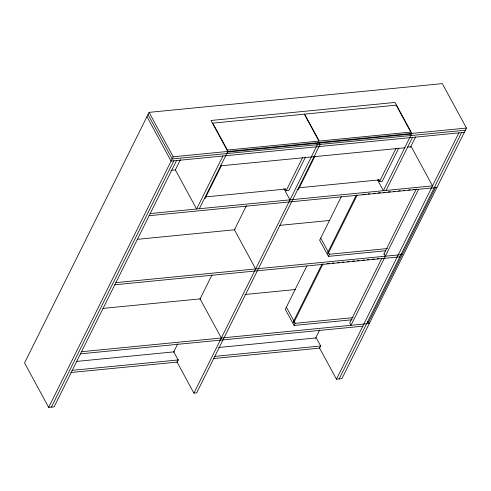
<?xml version="1.0" encoding="UTF-8"?>
<svg xmlns="http://www.w3.org/2000/svg" width="491" height="491" viewBox="0 0 491 491"><rect width="100%" height="100%" fill="white"/><g stroke="black" fill="none" stroke-linecap="round" stroke-linejoin="round"><path stroke-width="0.74" d="M319.279 347.53L336.458 379.181L341.92 378.641L466.45 128.059L442.323 83.617L149.08 112.359L24.55 362.941L48.677 407.383L54.139 406.849L176.539 160.551M48.677 407.383L173.213 156.795L149.08 112.359M51.408 407.119L173.808 160.815M180.43 159.685L175.367 169.88L196.603 209L222.945 156.003M199.334 208.73L227.806 151.449L210.989 120.473L395.04 102.435L411.857 133.405L383.391 190.692L377.628 180.087M205.005 198.683L221.245 166.007M173.716 351.967L177.81 343.731M199.978 299.123L211.977 274.978M246.365 205.784L234.428 229.806L255.664 268.927M177.079 362.106L178.147 359.964L173.759 351.881M305.457 157.102L288.88 190.459L286.149 190.729L302.726 157.372M318.407 142.169L317.88 143.237L227.081 152.136M319.052 142.445L320.132 144.44L196.664 392.88L193.933 393.15L317.401 144.704L316.683 143.378M318.72 142.138L318.193 143.206L409.752 134.233L410.28 133.165M314.97 156.169L298.393 189.526L297.03 189.661M306.758 266.147L285.314 309.299L294.091 325.459L352.09 319.776M341.429 196.382L319.647 240.222L328.418 256.382L385.656 250.772M321.992 264.097L293.195 322.047L293.667 322.925L323.084 263.735M356.325 195.019L327.522 252.969L328 253.847L357.08 195.332M294.091 325.459L295.159 323.317L286.382 307.157M328.418 256.382L329.486 254.234L320.709 238.074M398.852 147.951L382.274 181.308L379.543 181.572L396.12 148.214M386.116 190.428L412.458 137.431M315.566 338.201L319.659 329.964M410.421 147.325L415.539 137.026M218.618 347.487L316.284 337.912L320.672 345.995L319.604 348.137L213.542 358.534M381.802 258.37L349.715 322.943L350.991 325.3L418.59 189.28M383.852 254.246L416.282 188.986M336.458 379.181L458.858 132.883M339.189 378.911L461.589 132.613M435.726 187.071L402.448 254.025L401.086 254.16M173.213 156.795L466.45 128.059M465.382 130.201L172.145 158.943L148.018 114.501M464.32 132.343L171.077 161.085L146.95 116.643M170.929 170.316L175.508 169.868M407.469 147.128L411.28 146.754L432.522 185.874L150.203 213.548M220.649 165.841L404.701 147.803M205.606 196.922L285.314 189.109M298.994 187.765L379.469 179.878M362.849 194.399L365.138 194.178M368.195 193.877L369.717 193.73M373.534 193.356L375.063 193.202M378.113 192.902L380.402 192.681M383.453 192.38L384.981 192.233M388.037 191.932L390.327 191.711M393.377 191.41L394.905 191.257M398.717 190.882L400.245 190.735M403.295 190.434L404.823 190.287M408.641 189.913L410.163 189.765M413.219 189.465L414.742 189.317M149.135 215.69L436.916 187.488M137.314 239.326L235.029 229.745M279.281 225.412L329.645 220.471M329.486 254.234L387.485 248.55M400.963 254.406L402.325 254.27L368.71 321.912L367.348 322.047M115.87 282.626L400.92 254.688M326.994 263.63L329.283 263.403M332.339 263.108L333.862 262.955M337.679 262.581L339.207 262.433M342.258 262.133L343.786 261.985M347.597 261.611L349.126 261.464M352.176 261.163L354.465 260.936M357.522 260.641L359.044 260.488M362.861 260.113L364.39 259.966M367.44 259.665L368.968 259.518M372.779 259.144L374.308 258.99M377.358 258.696L378.886 258.542M114.808 284.774L399.858 256.836M103.03 308.397L200.696 298.829M244.954 294.49L295.312 289.555M295.159 323.317L353.152 317.628M81.543 351.709L369.324 323.501L368.588 322.157M80.475 353.851L362.794 326.184M76.694 361.394L174.36 351.826M71.925 370.374L178.749 359.903M214.61 356.386L320.672 345.995M70.857 372.516L177.681 362.045M409.697 133.534L410.789 135.553M378.444 179.553L379.543 181.572M384.042 253.859L385.325 256.216M285.056 188.71L286.149 190.729M283.853 188.532L289.997 199.843M200.095 298.884L221.337 338.004M177.012 361.984L193.933 393.15M304.322 114.164L212.763 123.137L227.382 150.068L318.941 141.095L304.322 114.164M396.188 105.16L304.629 114.133L319.254 141.064L410.814 132.091L396.188 105.16"/></g></svg>
